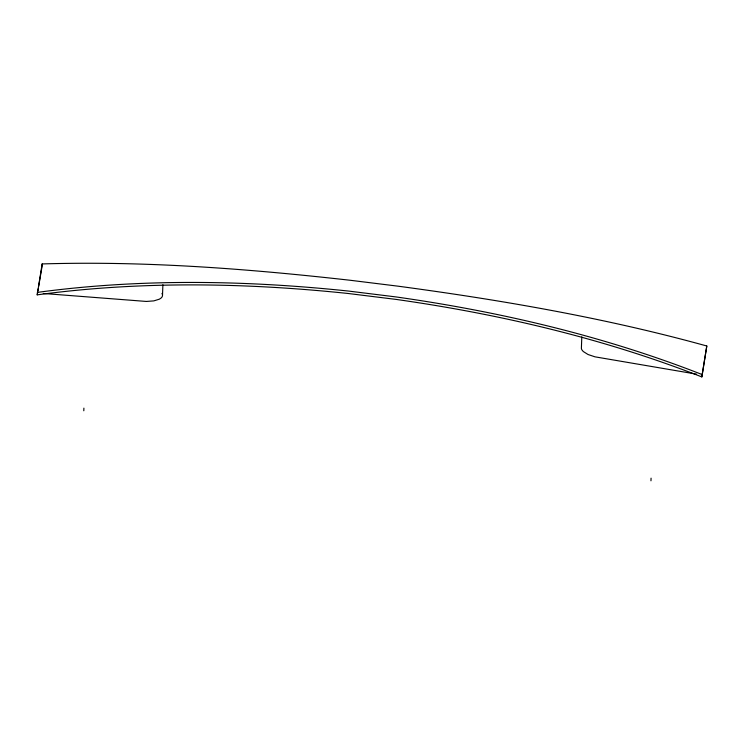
<?xml version="1.0" encoding="UTF-8"?>
<svg xmlns="http://www.w3.org/2000/svg" width="744" height="744" viewBox="0 0 744 744"><rect width="100%" height="100%" fill="white"/><g stroke="black" fill="none" stroke-linecap="round" stroke-linejoin="round"><path stroke-width="1.12" d="M37.2 294.857L42.157 263.934C145.043 260.837 247.929 268.77 350.108 280.256L398.077 286.18C501.995 300.13 605.663 317.986 706.8 345.997L701.843 376.92C603.672 338.501 500.387 314.219 396.143 299.413L348.173 293.489C244.925 282.683 140.244 280.925 37.2 294.857L37.507 293.062M42.092 265.571L42.157 263.934M83.802 410.781L83.895 408.131M162.518 295.015L162.899 284.729M581.808 336.874L581.389 348.294A4.966 3.999 2.1 0 0 581.938 349.903L583.259 351.512L588.039 354.507L594.986 356.832L696.477 374.13M650.963 480.81L651.065 478.159M701.843 376.92L706.8 345.997M37.898 290.802L38.279 288.542M38.669 286.273L42.064 266.389M37.293 292.401C140.337 278.47 245.008 280.218 348.266 291.034L396.236 296.958C500.48 311.755 603.756 336.046 701.936 374.464M43.273 293.48L146.363 301.441L153.803 300.892L159.383 299.172L161.197 297.953A4.966 3.999 2.1 0 0 161.978 293.406"/></g></svg>
